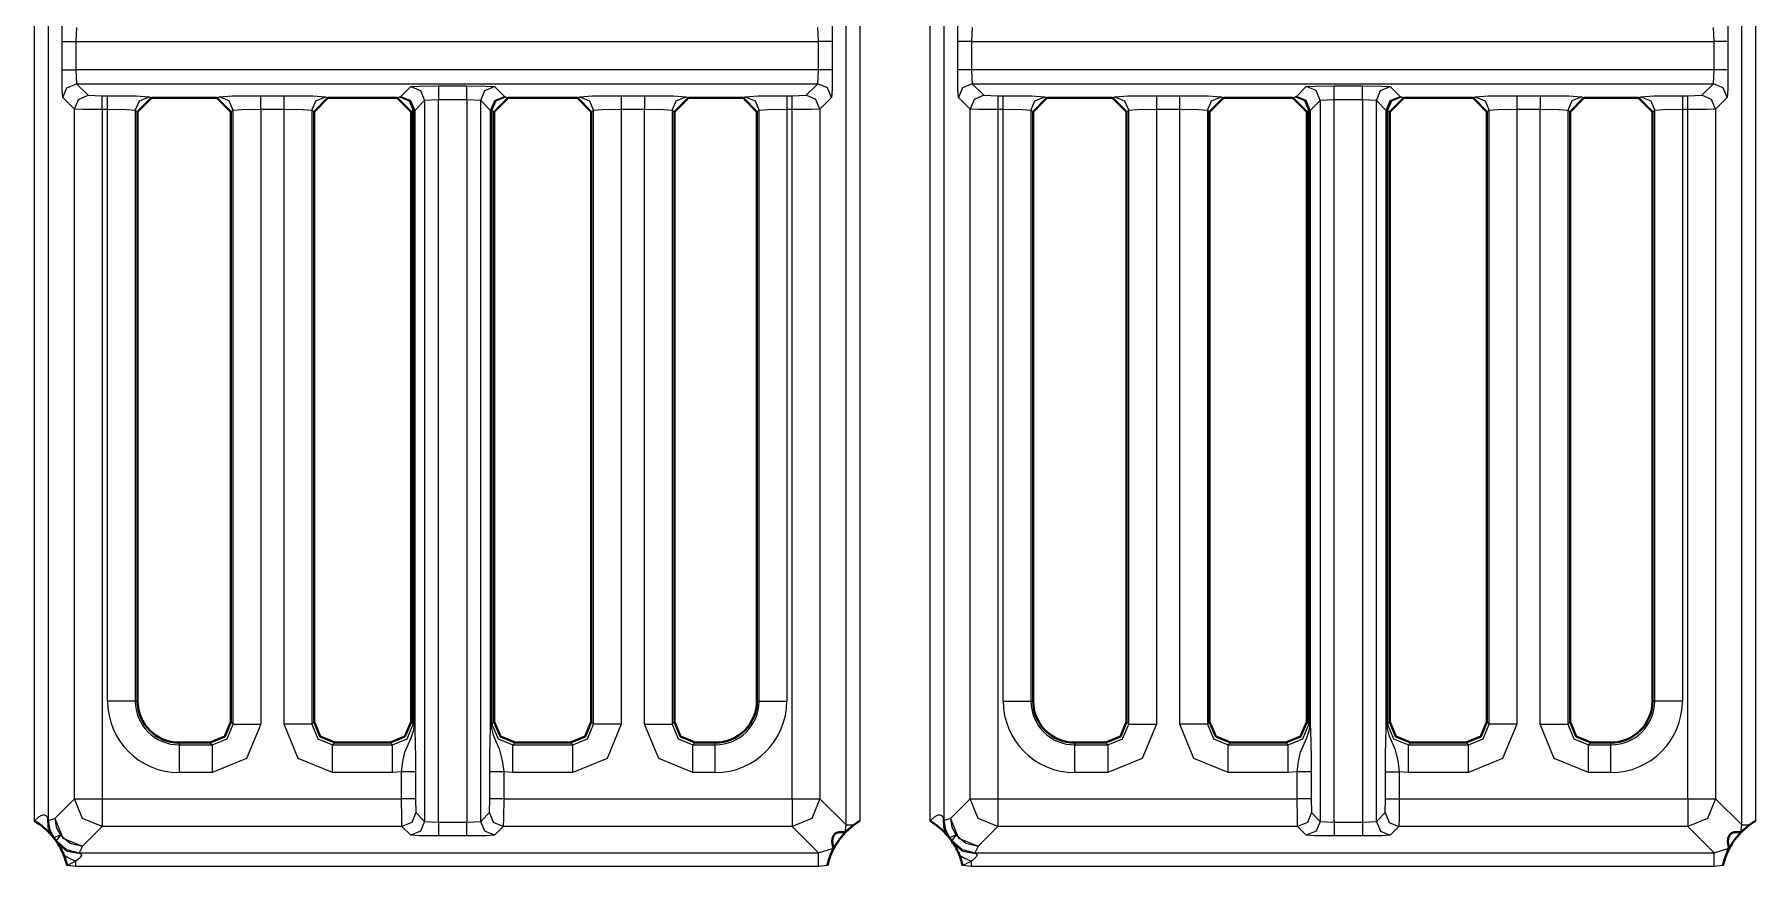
# Model space of a CAD drawing. Header units: millimetres. Extents: x 0 to 2941, y -405 to 1422.
# Drawn here: x 451.8 to 513.9, y 626.2 to 656.2 of the extents above; entities that cross this region are included whole.
import ezdxf

# ---------------------------------------------------------------- set-up
doc = ezdxf.new("R2010")
doc.units = ezdxf.units.MM
doc.layers.add('FINE', color=9, linetype='Continuous')
doc.layers.add('OUTLINE', color=7, linetype='Continuous')

msp = doc.modelspace()

# ---------------------------------------------------------------- linework, layer by layer
at = {"layer": 'FINE', "lineweight": 9}
for p, q in [((452.28, 682.428), (452.28, 627.86)), ((481.054, 627.703), (481.054, 682.428)), ((481.553, 682.428), (481.553, 627.848)), ((484.08, 627.848), (484.08, 682.428)), ((513.354, 627.703), (513.354, 682.428)), ((513.853, 682.428), (513.853, 627.848)), ((485.603, 656.453), (485.578, 655.953)), ((512.356, 655.953), (512.33, 656.453)), ((452.778, 654.927), (452.778, 655.953)), ((480.055, 654.927), (480.055, 655.953)), ((480.555, 655.953), (480.555, 654.927)), ((485.078, 654.927), (485.078, 655.953)), ((485.578, 655.953), (512.356, 655.953)), ((485.578, 655.953), (485.578, 654.927)), ((512.356, 654.927), (512.356, 655.953)), ((512.855, 655.953), (512.855, 654.927)), ((480.055, 654.927), (453.278, 654.927)), ((453.278, 654.927), (453.303, 654.428)), ((480.03, 654.428), (480.055, 654.927)), ((512.356, 654.927), (485.578, 654.927)), ((485.578, 654.927), (485.603, 654.428)), ((512.33, 654.428), (512.356, 654.927)), ((453.303, 654.428), (453.723, 654.008)), ((453.303, 654.428), (480.03, 654.428)), ((464.994, 653.966), (465.351, 654.323)), ((479.61, 654.008), (480.03, 654.428)), ((485.603, 654.428), (486.023, 654.008)), ((485.603, 654.428), (512.33, 654.428)), ((497.294, 653.966), (497.651, 654.323)), ((498.651, 654.348), (499.676, 654.348)), ((500.676, 654.323), (501.033, 653.966)), ((511.91, 654.008), (512.33, 654.428)), ((453.223, 653.508), (452.803, 653.928)), ((453.723, 654.008), (454.223, 653.995)), ((454.223, 653.995), (454.419, 653.995)), ((455.916, 653.958), (455.999, 653.917)), ((458.364, 653.917), (458.446, 653.958)), ((459.943, 653.995), (460.784, 653.995)), ((462.282, 653.958), (462.364, 653.917)), ((464.863, 653.917), (464.946, 653.958)), ((464.946, 653.958), (464.994, 653.966)), ((466.351, 653.849), (465.851, 653.823)), ((465.851, 653.823), (465.851, 627.831)), ((466.351, 627.806), (466.351, 653.849)), ((467.376, 653.849), (466.351, 653.849)), ((467.876, 627.831), (467.876, 653.823)), ((468.733, 653.966), (468.782, 653.958)), ((468.782, 653.958), (468.864, 653.917)), ((471.364, 653.917), (471.446, 653.958)), ((475.282, 653.958), (475.364, 653.917)), ((477.335, 653.917), (477.417, 653.958)), ((478.915, 653.995), (479.11, 653.995)), ((479.11, 653.995), (479.61, 654.008)), ((485.523, 653.508), (485.103, 653.928)), ((486.023, 654.008), (486.523, 653.995)), ((486.523, 653.995), (486.719, 653.995)), ((488.216, 653.958), (488.298, 653.917)), ((490.663, 653.917), (490.746, 653.958)), ((492.244, 653.995), (493.084, 653.995)), ((494.581, 653.958), (494.664, 653.917)), ((497.164, 653.917), (497.245, 653.958)), ((497.245, 653.958), (497.294, 653.966)), ((498.651, 653.849), (498.151, 653.823)), ((498.151, 653.823), (498.151, 627.831)), ((498.651, 627.806), (498.651, 653.849)), ((499.676, 653.849), (498.651, 653.849)), ((500.176, 653.823), (499.676, 653.849)), ((500.176, 627.831), (500.176, 653.823)), ((501.033, 653.966), (501.081, 653.958)), ((501.081, 653.958), (501.164, 653.917)), ((503.664, 653.917), (503.746, 653.958)), ((505.244, 653.995), (506.084, 653.995)), ((507.581, 653.958), (507.664, 653.917)), ((509.635, 653.917), (509.717, 653.958)), ((511.215, 653.995), (511.41, 653.995)), ((511.41, 653.995), (511.91, 654.008)), ((453.223, 628.646), (453.223, 653.508)), ((454.223, 653.495), (454.223, 628.646)), ((458.945, 653.458), (458.864, 653.417)), ((458.945, 631.34), (458.945, 653.458)), ((460.784, 653.495), (459.943, 653.495)), ((459.943, 653.495), (459.943, 631.34)), ((460.784, 631.34), (460.784, 653.495)), ((461.864, 653.417), (461.782, 653.458)), ((461.782, 653.458), (461.782, 631.34)), ((465.445, 653.458), (465.364, 653.417)), ((465.477, 653.466), (465.445, 653.458)), ((465.445, 631.34), (465.445, 653.458)), ((465.477, 631.34), (465.477, 653.466)), ((468.25, 653.466), (468.25, 631.34)), ((468.282, 653.458), (468.25, 653.466)), ((468.364, 653.417), (468.282, 653.458)), ((468.282, 653.458), (468.282, 631.34)), ((471.945, 653.458), (471.864, 653.417)), ((471.945, 631.34), (471.945, 653.458)), ((472.943, 653.495), (472.943, 631.34)), ((474.782, 653.458), (474.782, 631.34)), ((474.864, 653.417), (474.782, 653.458)), ((477.916, 653.458), (477.835, 653.417)), ((477.916, 632.172), (477.916, 653.458)), ((485.523, 628.646), (485.523, 653.508)), ((486.719, 632.172), (486.719, 653.495)), ((487.799, 653.417), (487.717, 653.458)), ((487.717, 653.458), (487.717, 632.172)), ((491.245, 653.458), (491.164, 653.417)), ((491.245, 631.34), (491.245, 653.458)), ((493.084, 653.495), (492.244, 653.495)), ((493.084, 631.34), (493.084, 653.495)), ((497.745, 653.458), (497.664, 653.417)), ((497.777, 653.466), (497.745, 653.458)), ((497.745, 631.34), (497.745, 653.458)), ((497.777, 631.34), (497.777, 653.466)), ((500.55, 653.466), (500.55, 631.34)), ((500.582, 653.458), (500.55, 653.466)), ((500.663, 653.417), (500.582, 653.458)), ((500.582, 653.458), (500.582, 631.34)), ((506.084, 653.495), (505.244, 653.495)), ((505.244, 653.495), (505.244, 631.34)), ((506.084, 631.34), (506.084, 653.495)), ((507.082, 653.458), (507.082, 631.34)), ((507.164, 653.417), (507.082, 653.458)), ((510.216, 653.458), (510.135, 653.417)), ((510.216, 632.172), (510.216, 653.458)), ((511.215, 653.495), (511.215, 632.172)), ((512.41, 653.508), (512.41, 628.646)), ((477.835, 632.172), (477.916, 632.172)), ((487.717, 632.172), (487.799, 632.172)), ((510.135, 632.172), (510.216, 632.172)), ((458.864, 631.421), (458.945, 631.34)), ((461.782, 631.34), (461.864, 631.421)), ((465.364, 631.421), (465.445, 631.34)), ((468.282, 631.34), (468.364, 631.421)), ((471.864, 631.421), (471.945, 631.34)), ((474.782, 631.34), (474.864, 631.421)), ((491.164, 631.421), (491.245, 631.34)), ((494.082, 631.34), (494.163, 631.421)), ((497.664, 631.421), (497.745, 631.34)), ((500.582, 631.34), (500.663, 631.421)), ((504.164, 631.421), (504.245, 631.34)), ((507.082, 631.34), (507.164, 631.421)), ((456.998, 630.672), (456.998, 630.591)), ((458.196, 630.591), (458.115, 630.672)), ((462.612, 630.672), (462.531, 630.591)), ((464.696, 630.591), (464.615, 630.672)), ((469.113, 630.672), (469.031, 630.591)), ((471.196, 630.591), (471.115, 630.672)), ((476.335, 630.591), (476.335, 630.672)), ((489.299, 630.672), (489.299, 630.591)), ((490.496, 630.591), (490.415, 630.672)), ((494.913, 630.672), (494.831, 630.591)), ((496.996, 630.591), (496.915, 630.672)), ((507.913, 630.672), (507.831, 630.591)), ((508.635, 630.591), (508.635, 630.672)), ((456.998, 630.591), (458.196, 630.591)), ((462.531, 630.591), (464.696, 630.591)), ((469.031, 630.591), (471.196, 630.591)), ((489.299, 630.591), (490.496, 630.591)), ((494.831, 630.591), (496.996, 630.591)), ((507.831, 630.591), (508.635, 630.591)), ((458.196, 629.592), (456.998, 629.592)), ((464.696, 629.592), (462.531, 629.592)), ((465.023, 629.623), (464.696, 629.592)), ((465.023, 628.646), (465.023, 629.623)), ((465.523, 629.623), (465.523, 628.646)), ((468.204, 628.646), (468.204, 629.623)), ((469.031, 629.592), (468.704, 629.623)), ((471.196, 629.592), (469.031, 629.592)), ((476.335, 629.592), (475.531, 629.592)), ((490.496, 629.592), (489.299, 629.592)), ((496.996, 629.592), (494.831, 629.592)), ((497.323, 629.623), (496.996, 629.592)), ((500.504, 628.646), (500.504, 629.623)), ((501.331, 629.592), (501.004, 629.623)), ((503.496, 629.592), (501.331, 629.592)), ((508.635, 629.592), (507.831, 629.592)), ((452.517, 627.94), (453.223, 628.646)), ((454.223, 628.646), (465.023, 628.646)), ((465.523, 628.646), (465.536, 628.147)), ((468.192, 628.147), (468.204, 628.646)), ((484.817, 627.94), (485.523, 628.646)), ((500.491, 628.147), (500.504, 628.646)), ((512.41, 628.646), (513.354, 627.703)), ((454.223, 627.647), (453.516, 626.94)), ((465.036, 627.647), (454.223, 627.647)), ((465.351, 627.332), (465.036, 627.647)), ((465.536, 628.147), (465.851, 627.831)), ((465.851, 627.831), (466.351, 627.806)), ((466.351, 627.806), (467.376, 627.806)), ((467.376, 627.806), (467.876, 627.831)), ((467.876, 627.831), (468.192, 628.147)), ((468.691, 627.647), (468.376, 627.332)), ((479.11, 627.647), (468.691, 627.647)), ((481.021, 627.448), (481.054, 627.703)), ((486.523, 627.647), (485.816, 626.94)), ((497.336, 627.647), (486.523, 627.647)), ((497.651, 627.332), (497.336, 627.647)), ((497.835, 628.147), (498.151, 627.831)), ((500.176, 627.831), (500.491, 628.147)), ((513.321, 627.448), (513.354, 627.703)), ((467.376, 627.306), (466.351, 627.306)), ((499.676, 627.306), (498.651, 627.306)), ((480.054, 626.703), (480.593, 626.861)), ((512.354, 626.703), (512.893, 626.861)), ((485.579, 626.203), (485.256, 626.239)), ((512.354, 626.203), (485.579, 626.203)), ((512.677, 626.239), (512.354, 626.203))]:
    msp.add_line(p, q, dxfattribs=at)
for points in [[(451.78, 627.848), (451.78, 682.428), (451.968, 683.155)], [(485.523, 681.484), (484.579, 682.428), (484.579, 627.86)], [(452.778, 655.953), (452.785, 656.651), (452.803, 656.953)], [(480.53, 656.953), (480.548, 656.651), (480.555, 655.953)], [(485.078, 655.953), (485.085, 656.651), (485.103, 656.953)], [(512.83, 656.953), (512.848, 656.651), (512.855, 655.953)], [(453.278, 655.953), (480.055, 655.953), (480.03, 656.453)], [(453.303, 656.453), (453.278, 655.953), (453.278, 654.927)], [(452.778, 655.953), (452.929, 655.953), (453.278, 655.953)], [(480.555, 655.953), (480.404, 655.953), (480.055, 655.953)], [(485.578, 655.953), (485.229, 655.953), (485.078, 655.953)], [(512.855, 655.953), (512.704, 655.953), (512.356, 655.953)], [(452.778, 654.927), (452.929, 654.927), (453.278, 654.927)], [(452.803, 653.928), (452.785, 654.23), (452.778, 654.927)], [(480.555, 654.927), (480.404, 654.927), (480.055, 654.927)], [(480.555, 654.927), (480.548, 654.23), (480.53, 653.928)], [(485.578, 654.927), (485.229, 654.927), (485.078, 654.927)], [(485.103, 653.928), (485.085, 654.23), (485.078, 654.927)], [(512.855, 654.927), (512.704, 654.927), (512.356, 654.927)], [(512.855, 654.927), (512.848, 654.23), (512.83, 653.928), (512.41, 653.508)], [(452.803, 653.928), (452.95, 654.281), (453.303, 654.428)], [(465.351, 654.323), (465.653, 654.341), (466.351, 654.348)], [(465.351, 654.323), (465.704, 654.177), (465.851, 653.823)], [(466.351, 654.348), (466.351, 654.197), (466.351, 653.849)], [(466.351, 654.348), (467.376, 654.348), (468.074, 654.341), (468.376, 654.323), (468.733, 653.966)], [(467.376, 653.849), (467.376, 654.197), (467.376, 654.348)], [(467.876, 653.823), (468.023, 654.177), (468.376, 654.323)], [(480.53, 653.928), (480.383, 654.281), (480.03, 654.428)], [(485.603, 654.428), (485.25, 654.281), (485.103, 653.928)], [(497.651, 654.323), (497.953, 654.341), (498.651, 654.348)], [(498.151, 653.823), (498.004, 654.177), (497.651, 654.323)], [(498.651, 653.849), (498.651, 654.197), (498.651, 654.348)], [(499.676, 653.849), (499.676, 654.197), (499.676, 654.348)], [(499.676, 654.348), (500.374, 654.341), (500.676, 654.323)], [(500.176, 653.823), (500.323, 654.177), (500.676, 654.323)], [(512.83, 653.928), (512.683, 654.281), (512.33, 654.428)], [(453.223, 653.508), (453.37, 653.861), (453.723, 654.008)], [(454.223, 653.495), (454.223, 653.844), (454.223, 653.995)], [(454.419, 653.495), (454.419, 653.844), (454.419, 653.995)], [(454.419, 653.995), (455.451, 653.984), (455.916, 653.958)], [(455.417, 653.458), (455.564, 653.811), (455.916, 653.958)], [(458.446, 653.958), (458.911, 653.984), (459.943, 653.995)], [(458.945, 653.458), (458.798, 653.811), (458.446, 653.958)], [(459.943, 653.495), (459.943, 653.844), (459.943, 653.995)], [(460.784, 653.495), (460.784, 653.844), (460.784, 653.995)], [(460.784, 653.995), (461.816, 653.984), (462.282, 653.958)], [(461.782, 653.458), (461.929, 653.811), (462.282, 653.958)], [(464.946, 653.958), (465.298, 653.811), (465.445, 653.458)], [(464.994, 653.966), (465.334, 653.818), (465.477, 653.466)], [(464.994, 653.966), (465.347, 653.819), (465.494, 653.466)], [(465.851, 653.823), (465.494, 653.466), (465.494, 631.34)], [(467.876, 653.823), (467.376, 653.849), (467.376, 627.806)], [(468.233, 631.34), (468.233, 653.466), (467.876, 653.823)], [(468.233, 653.466), (468.38, 653.819), (468.733, 653.966)], [(468.25, 653.466), (468.393, 653.818), (468.733, 653.966)], [(468.282, 653.458), (468.429, 653.811), (468.782, 653.958)], [(471.446, 653.958), (471.911, 653.984), (472.943, 653.995)], [(471.446, 653.958), (471.798, 653.811), (471.945, 653.458)], [(472.943, 653.995), (472.943, 653.844), (472.943, 653.495)], [(472.943, 653.995), (473.784, 653.995), (474.816, 653.984), (475.282, 653.958)], [(473.784, 653.995), (473.784, 653.844), (473.784, 653.495)], [(474.782, 653.458), (474.929, 653.811), (475.282, 653.958)], [(477.417, 653.958), (477.882, 653.984), (478.915, 653.995)], [(477.417, 653.958), (477.769, 653.811), (477.916, 653.458)], [(478.915, 653.995), (478.915, 653.844), (478.915, 653.495)], [(479.11, 653.495), (479.11, 653.844), (479.11, 653.995)], [(480.11, 653.508), (479.963, 653.861), (479.61, 654.008)], [(480.53, 653.928), (480.11, 653.508), (480.11, 628.646), (481.054, 627.703)], [(486.023, 654.008), (485.67, 653.861), (485.523, 653.508)], [(486.523, 653.995), (486.523, 653.844), (486.523, 653.495)], [(486.719, 653.495), (486.719, 653.844), (486.719, 653.995)], [(486.719, 653.995), (487.751, 653.984), (488.216, 653.958)], [(487.717, 653.458), (487.864, 653.811), (488.216, 653.958)], [(490.746, 653.958), (491.211, 653.984), (492.244, 653.995)], [(490.746, 653.958), (491.098, 653.811), (491.245, 653.458)], [(492.244, 653.995), (492.244, 653.844), (492.244, 653.495)], [(493.084, 653.495), (493.084, 653.844), (493.084, 653.995)], [(493.084, 653.995), (494.116, 653.984), (494.581, 653.958)], [(494.082, 653.458), (494.229, 653.811), (494.581, 653.958)], [(497.745, 653.458), (497.598, 653.811), (497.245, 653.958)], [(497.794, 653.466), (497.647, 653.819), (497.294, 653.966)], [(497.777, 653.466), (497.634, 653.818), (497.294, 653.966)], [(498.151, 653.823), (497.794, 653.466), (497.794, 631.34)], [(499.676, 653.849), (499.676, 627.806), (500.176, 627.831)], [(500.534, 631.34), (500.534, 653.466), (500.176, 653.823)], [(500.534, 653.466), (500.68, 653.819), (501.033, 653.966)], [(500.55, 653.466), (500.693, 653.818), (501.033, 653.966)], [(500.582, 653.458), (500.729, 653.811), (501.081, 653.958)], [(503.746, 653.958), (504.211, 653.984), (505.244, 653.995)], [(503.746, 653.958), (504.098, 653.811), (504.245, 653.458)], [(505.244, 653.995), (505.244, 653.844), (505.244, 653.495)], [(506.084, 653.995), (506.084, 653.844), (506.084, 653.495)], [(506.084, 653.995), (507.116, 653.984), (507.581, 653.958)], [(507.581, 653.958), (507.229, 653.811), (507.082, 653.458)], [(509.717, 653.958), (510.182, 653.984), (511.215, 653.995)], [(509.717, 653.958), (510.07, 653.811), (510.216, 653.458)], [(511.215, 653.995), (511.215, 653.844), (511.215, 653.495)], [(511.41, 653.495), (511.41, 653.844), (511.41, 653.995)], [(512.41, 653.508), (512.263, 653.861), (511.91, 654.008)], [(454.223, 653.495), (453.525, 653.499), (453.223, 653.508)], [(454.419, 632.172), (454.419, 653.495), (454.223, 653.495)], [(455.417, 653.458), (455.107, 653.484), (454.419, 653.495)], [(455.498, 653.417), (455.417, 653.458), (455.417, 632.172), (455.498, 632.172)], [(459.943, 653.495), (459.255, 653.484), (458.945, 653.458)], [(461.782, 653.458), (461.472, 653.484), (460.784, 653.495)], [(465.494, 653.466), (465.489, 653.466), (465.477, 653.466)], [(468.25, 653.466), (468.238, 653.466), (468.233, 653.466)], [(472.943, 653.495), (472.255, 653.484), (471.945, 653.458)], [(473.784, 631.34), (473.784, 653.495), (472.943, 653.495)], [(474.782, 653.458), (474.472, 653.484), (473.784, 653.495)], [(478.915, 653.495), (478.226, 653.484), (477.916, 653.458)], [(479.11, 628.646), (479.11, 653.495), (478.915, 653.495), (478.915, 632.172)], [(480.11, 653.508), (479.808, 653.499), (479.11, 653.495)], [(486.523, 653.495), (485.825, 653.499), (485.523, 653.508)], [(486.719, 653.495), (486.523, 653.495), (486.523, 628.646), (497.323, 628.646), (497.323, 629.623)], [(487.717, 653.458), (487.407, 653.484), (486.719, 653.495)], [(492.244, 653.495), (492.244, 631.34), (491.732, 630.104), (490.496, 629.592)], [(492.244, 653.495), (491.555, 653.484), (491.245, 653.458)], [(494.082, 653.458), (493.772, 653.484), (493.084, 653.495)], [(494.163, 653.417), (494.082, 653.458), (494.082, 631.34)], [(497.794, 653.466), (497.789, 653.466), (497.777, 653.466)], [(500.55, 653.466), (500.538, 653.466), (500.534, 653.466)], [(504.245, 631.34), (504.245, 653.458), (504.164, 653.417)], [(505.244, 653.495), (504.555, 653.484), (504.245, 653.458)], [(507.082, 653.458), (506.772, 653.484), (506.084, 653.495)], [(511.215, 653.495), (510.526, 653.484), (510.216, 653.458)], [(511.41, 628.646), (511.41, 653.495), (511.215, 653.495)], [(512.41, 653.508), (512.108, 653.499), (511.41, 653.495)], [(455.417, 632.172), (455.107, 632.172), (454.419, 632.172)], [(477.916, 632.172), (478.226, 632.172), (478.915, 632.172)], [(486.719, 632.172), (487.407, 632.172), (487.717, 632.172)], [(511.215, 632.172), (510.526, 632.172), (510.216, 632.172)], [(458.196, 630.591), (458.727, 630.809), (458.945, 631.34)], [(459.943, 631.34), (459.432, 630.104), (458.196, 629.592)], [(458.945, 631.34), (459.255, 631.34), (459.943, 631.34)], [(461.782, 631.34), (461.472, 631.34), (460.784, 631.34)], [(462.531, 629.592), (461.295, 630.104), (460.784, 631.34)], [(461.782, 631.34), (462, 630.809), (462.531, 630.591)], [(464.696, 630.591), (465.227, 630.809), (465.445, 631.34)], [(465.023, 629.623), (465.066, 629.987), (465.144, 630.33), (465.369, 630.848), (465.42, 630.985), (465.449, 631.092), (465.472, 631.237), (465.477, 631.307), (465.477, 631.34)], [(465.477, 631.34), (465.456, 631.34), (465.445, 631.34)], [(465.494, 631.34), (465.489, 631.34), (465.477, 631.34)], [(465.494, 631.34), (465.494, 631.327), (465.494, 631.3), (465.495, 631.241), (465.497, 631.192), (465.499, 631.117), (465.514, 630.624), (465.52, 630.153), (465.523, 629.623)], [(468.204, 629.623), (468.207, 630.215), (468.217, 630.763), (468.23, 631.171), (468.233, 631.279), (468.233, 631.313), (468.233, 631.34)], [(468.25, 631.34), (468.238, 631.34), (468.233, 631.34)], [(468.282, 631.34), (468.271, 631.34), (468.25, 631.34)], [(468.25, 631.34), (468.252, 631.269), (468.261, 631.183), (468.321, 630.943), (468.543, 630.444), (468.654, 630.03), (468.704, 629.623)], [(468.282, 631.34), (468.5, 630.809), (469.031, 630.591)], [(471.196, 630.591), (471.727, 630.809), (471.945, 631.34)], [(472.943, 631.34), (472.432, 630.104), (471.196, 629.592)], [(472.943, 631.34), (472.255, 631.34), (471.945, 631.34)], [(473.784, 631.34), (474.472, 631.34), (474.782, 631.34)], [(475.531, 629.592), (474.295, 630.104), (473.784, 631.34)], [(474.782, 631.34), (475, 630.809), (475.531, 630.591)], [(490.496, 630.591), (491.027, 630.809), (491.245, 631.34)], [(491.245, 631.34), (491.555, 631.34), (492.244, 631.34)], [(494.082, 631.34), (493.772, 631.34), (493.084, 631.34)], [(494.831, 629.592), (493.595, 630.104), (493.084, 631.34)], [(494.082, 631.34), (494.3, 630.809), (494.831, 630.591)], [(496.996, 630.591), (497.527, 630.809), (497.745, 631.34)], [(497.323, 629.623), (497.366, 629.987), (497.444, 630.33), (497.669, 630.848), (497.72, 630.985), (497.749, 631.092), (497.772, 631.237), (497.776, 631.307), (497.777, 631.34), (497.756, 631.34), (497.745, 631.34)], [(497.794, 631.34), (497.789, 631.34), (497.777, 631.34)], [(497.794, 631.34), (497.794, 631.327), (497.794, 631.3), (497.795, 631.241), (497.797, 631.192), (497.799, 631.117), (497.814, 630.624), (497.82, 630.153), (497.823, 629.623)], [(500.504, 629.623), (500.507, 630.215), (500.517, 630.763), (500.53, 631.171), (500.533, 631.279), (500.533, 631.313), (500.534, 631.34)], [(500.534, 631.34), (500.538, 631.34), (500.55, 631.34)], [(500.582, 631.34), (500.572, 631.34), (500.55, 631.34), (500.552, 631.269), (500.561, 631.183), (500.621, 630.943), (500.843, 630.444), (500.954, 630.03), (501.004, 629.623)], [(500.582, 631.34), (500.8, 630.809), (501.331, 630.591)], [(503.496, 630.591), (504.027, 630.809), (504.245, 631.34)], [(505.244, 631.34), (504.732, 630.104), (503.496, 629.592)], [(505.244, 631.34), (504.555, 631.34), (504.245, 631.34)], [(506.084, 631.34), (506.772, 631.34), (507.082, 631.34)], [(507.831, 629.592), (506.595, 630.104), (506.084, 631.34)], [(507.082, 631.34), (507.3, 630.809), (507.831, 630.591)], [(475.613, 630.672), (475.531, 630.591), (476.335, 630.591)], [(501.412, 630.672), (501.331, 630.591), (503.496, 630.591), (503.415, 630.672)], [(456.998, 630.591), (456.998, 630.281), (456.998, 629.592)], [(458.196, 630.591), (458.196, 630.281), (458.196, 629.592)], [(462.531, 629.592), (462.531, 630.281), (462.531, 630.591)], [(464.696, 629.592), (464.696, 630.281), (464.696, 630.591)], [(469.031, 629.592), (469.031, 630.281), (469.031, 630.591)], [(471.196, 629.592), (471.196, 630.281), (471.196, 630.591)], [(475.531, 629.592), (475.531, 630.281), (475.531, 630.591)], [(476.335, 629.592), (476.335, 630.281), (476.335, 630.591)], [(489.299, 629.592), (489.299, 630.281), (489.299, 630.591)], [(490.496, 630.591), (490.496, 630.281), (490.496, 629.592)], [(494.831, 629.592), (494.831, 630.281), (494.831, 630.591)], [(496.996, 629.592), (496.996, 630.281), (496.996, 630.591)], [(501.331, 629.592), (501.331, 630.281), (501.331, 630.591)], [(503.496, 629.592), (503.496, 630.281), (503.496, 630.591)], [(507.831, 629.592), (507.831, 630.281), (507.831, 630.591)], [(508.635, 629.592), (508.635, 630.281), (508.635, 630.591)], [(465.523, 629.623), (465.372, 629.623), (465.023, 629.623)], [(468.704, 629.623), (468.355, 629.623), (468.204, 629.623)], [(468.704, 629.623), (468.704, 628.646), (479.11, 628.646)], [(497.823, 629.623), (497.672, 629.623), (497.323, 629.623)], [(497.823, 629.623), (497.823, 628.646), (497.835, 628.147)], [(500.504, 629.623), (500.655, 629.623), (501.004, 629.623)], [(501.004, 629.623), (501.004, 628.646), (511.41, 628.646)], [(453.223, 628.646), (453.525, 628.646), (454.223, 628.646)], [(454.223, 627.647), (453.516, 627.94), (453.223, 628.646)], [(454.223, 628.646), (454.223, 627.949), (454.223, 627.647)], [(465.523, 628.646), (465.372, 628.646), (465.023, 628.646)], [(465.036, 627.647), (465.027, 627.949), (465.023, 628.646)], [(468.704, 628.646), (468.355, 628.646), (468.204, 628.646)], [(468.704, 628.646), (468.7, 627.949), (468.691, 627.647)], [(479.11, 628.646), (479.11, 627.949), (479.11, 627.647)], [(479.11, 628.646), (479.808, 628.646), (480.11, 628.646)], [(480.11, 628.646), (479.817, 627.94), (479.11, 627.647)], [(485.523, 628.646), (485.825, 628.646), (486.523, 628.646)], [(486.523, 627.647), (485.816, 627.94), (485.523, 628.646)], [(486.523, 628.646), (486.523, 627.949), (486.523, 627.647)], [(497.823, 628.646), (497.672, 628.646), (497.323, 628.646)], [(497.336, 627.647), (497.327, 627.949), (497.323, 628.646)], [(500.504, 628.646), (500.655, 628.646), (501.004, 628.646)], [(501.004, 628.646), (501, 627.949), (500.991, 627.647)], [(511.41, 628.646), (511.41, 627.949), (511.41, 627.647)], [(511.41, 628.646), (512.108, 628.646), (512.41, 628.646)], [(512.41, 628.646), (512.117, 627.94), (511.41, 627.647)], [(451.78, 627.848), (451.788, 627.857), (451.942, 627.996), (452.021, 628.046), (452.091, 628.07), (452.145, 628.071), (452.195, 628.047), (452.223, 628.014), (452.248, 627.955)], [(452.248, 627.955), (452.26, 627.918), (452.271, 627.881), (452.278, 627.862), (452.28, 627.86)], [(452.248, 627.955), (452.269, 627.607), (452.422, 627.308)], [(452.28, 627.86), (452.463, 627.922), (452.517, 627.94)], [(452.28, 627.86), (452.334, 627.533), (452.493, 627.242)], [(452.517, 627.94), (452.568, 627.624), (452.717, 627.34)], [(452.517, 627.94), (452.81, 627.233), (453.516, 626.94)], [(453.395, 626.703), (480.054, 626.703), (479.11, 627.647)], [(465.536, 628.147), (465.389, 627.793), (465.036, 627.647)], [(465.851, 627.831), (465.704, 627.478), (465.351, 627.332)], [(466.351, 627.806), (466.351, 627.457), (466.351, 627.306)], [(467.376, 627.306), (467.376, 627.457), (467.376, 627.806)], [(468.376, 627.332), (468.023, 627.478), (467.876, 627.831)], [(468.691, 627.647), (468.338, 627.793), (468.192, 628.147)], [(481.054, 627.703), (481.132, 627.703), (481.331, 627.703)], [(484.08, 627.848), (484.088, 627.857), (484.242, 627.996), (484.321, 628.046), (484.391, 628.07), (484.445, 628.071), (484.495, 628.047), (484.523, 628.014), (484.548, 627.955)], [(484.548, 627.955), (484.56, 627.918), (484.571, 627.881), (484.578, 627.862), (484.579, 627.86)], [(484.548, 627.955), (484.569, 627.607), (484.722, 627.308)], [(484.579, 627.86), (484.764, 627.922), (484.817, 627.94)], [(484.579, 627.86), (484.634, 627.533), (484.793, 627.242)], [(484.817, 627.94), (484.868, 627.624), (485.017, 627.34), (485.369, 627.046), (485.816, 626.94)], [(484.817, 627.94), (485.11, 627.233), (485.816, 626.94)], [(485.695, 626.703), (512.354, 626.703), (511.41, 627.647), (500.991, 627.647), (500.676, 627.332)], [(497.835, 628.147), (497.689, 627.793), (497.336, 627.647)], [(498.151, 627.831), (498.004, 627.478), (497.651, 627.332)], [(498.151, 627.831), (498.651, 627.806), (499.676, 627.806)], [(498.651, 627.806), (498.651, 627.457), (498.651, 627.306)], [(499.676, 627.806), (499.676, 627.457), (499.676, 627.306)], [(500.176, 627.831), (500.323, 627.478), (500.676, 627.332)], [(500.491, 628.147), (500.638, 627.793), (500.991, 627.647)], [(513.354, 627.703), (513.432, 627.703), (513.631, 627.703)], [(452.608, 627.06), (452.581, 627.113), (452.576, 627.13), (452.608, 627.176), (452.717, 627.34), (452.667, 627.319), (452.493, 627.242), (452.448, 627.282), (452.422, 627.308)], [(452.576, 627.13), (452.933, 626.816), (453.395, 626.703)], [(452.608, 627.06), (452.965, 626.757), (453.444, 626.672)], [(452.717, 627.34), (453.069, 627.046), (453.516, 626.94)], [(466.351, 627.306), (465.653, 627.314), (465.351, 627.332)], [(468.376, 627.332), (468.074, 627.314), (467.376, 627.306)], [(484.793, 627.242), (484.748, 627.282), (484.722, 627.308)], [(484.876, 627.13), (484.908, 627.176), (485.017, 627.34), (484.967, 627.319), (484.793, 627.242)], [(484.908, 627.06), (484.881, 627.113), (484.876, 627.13)], [(484.876, 627.13), (485.233, 626.816), (485.695, 626.703)], [(484.908, 627.06), (485.265, 626.757), (485.744, 626.672)], [(498.651, 627.306), (497.953, 627.314), (497.651, 627.332)], [(500.676, 627.332), (500.374, 627.314), (499.676, 627.306)], [(452.84, 626.614), (453.053, 626.497), (453.279, 626.398)], [(453.279, 626.203), (453.279, 626.303), (453.279, 626.398), (452.963, 626.242), (452.956, 626.239)], [(453.395, 626.703), (453.404, 626.696), (453.444, 626.672), (453.471, 626.644), (453.473, 626.606), (453.456, 626.568), (453.389, 626.489), (453.279, 626.398)], [(453.516, 626.94), (453.419, 626.749), (453.395, 626.703)], [(480.054, 626.203), (480.054, 626.552), (480.054, 626.703)], [(485.14, 626.614), (485.352, 626.497), (485.579, 626.398)], [(485.579, 626.398), (485.263, 626.242), (485.256, 626.239)], [(485.744, 626.672), (485.771, 626.644), (485.773, 626.606), (485.756, 626.568), (485.689, 626.489), (485.579, 626.398)], [(485.579, 626.203), (485.579, 626.303), (485.579, 626.398)], [(485.816, 626.94), (485.719, 626.749), (485.695, 626.703)], [(485.695, 626.703), (485.704, 626.696), (485.744, 626.672)], [(512.354, 626.203), (512.354, 626.552), (512.354, 626.703)], [(480.377, 626.239), (480.054, 626.203), (453.279, 626.203), (452.956, 626.239)]]:
    msp.add_lwpolyline(points, dxfattribs=at)
for points in [[(454.419, 632.172, 0.414204), (456.998, 629.592)], [(455.417, 632.172, 0.414214), (456.998, 630.591)], [(476.335, 630.591, 0.41419), (477.916, 632.172)], [(476.335, 629.592, 0.414209), (478.915, 632.172)], [(486.719, 632.172, 0.414204), (489.299, 629.592)], [(487.717, 632.172, 0.414214), (489.299, 630.591)], [(508.635, 630.591, 0.41419), (510.216, 632.172)], [(508.635, 629.592, 0.414209), (511.215, 632.172)]]:
    msp.add_lwpolyline(points, format="xyb", dxfattribs=at)
at = {"layer": 'OUTLINE', "lineweight": 40}
for p, q in [((455.999, 653.917), (455.498, 653.417)), ((455.999, 653.917), (458.364, 653.917)), ((458.864, 653.417), (458.364, 653.917)), ((462.364, 653.917), (461.864, 653.417)), ((462.364, 653.917), (464.863, 653.917)), ((465.364, 653.417), (464.863, 653.917)), ((468.864, 653.917), (468.364, 653.417)), ((468.864, 653.917), (471.364, 653.917)), ((471.864, 653.417), (471.364, 653.917)), ((475.364, 653.917), (474.864, 653.417)), ((475.364, 653.917), (477.335, 653.917)), ((477.835, 653.417), (477.335, 653.917)), ((488.298, 653.917), (487.799, 653.417)), ((488.298, 653.917), (490.663, 653.917)), ((491.164, 653.417), (490.663, 653.917)), ((494.664, 653.917), (494.163, 653.417)), ((494.664, 653.917), (497.164, 653.917)), ((497.664, 653.417), (497.164, 653.917)), ((501.164, 653.917), (500.663, 653.417)), ((501.164, 653.917), (503.664, 653.917)), ((504.164, 653.417), (503.664, 653.917)), ((507.664, 653.917), (507.164, 653.417)), ((507.664, 653.917), (509.635, 653.917)), ((510.135, 653.417), (509.635, 653.917)), ((455.498, 632.172), (455.498, 653.417)), ((458.864, 631.421), (458.864, 653.417)), ((461.864, 631.421), (461.864, 653.417)), ((465.364, 631.421), (465.364, 653.417)), ((468.364, 631.421), (468.364, 653.417)), ((471.864, 631.421), (471.864, 653.417)), ((474.864, 631.421), (474.864, 653.417)), ((477.835, 632.172), (477.835, 653.417)), ((487.799, 632.172), (487.799, 653.417)), ((491.164, 631.421), (491.164, 653.417)), ((494.163, 631.421), (494.163, 653.417)), ((497.664, 631.421), (497.664, 653.417)), ((500.663, 631.421), (500.663, 653.417)), ((504.164, 631.421), (504.164, 653.417)), ((507.164, 631.421), (507.164, 653.417)), ((510.135, 632.172), (510.135, 653.417)), ((456.998, 630.672), (458.115, 630.672)), ((462.612, 630.672), (464.615, 630.672)), ((469.113, 630.672), (471.115, 630.672)), ((475.613, 630.672), (476.335, 630.672)), ((489.299, 630.672), (490.415, 630.672)), ((494.913, 630.672), (496.915, 630.672)), ((507.913, 630.672), (508.635, 630.672)), ((481.553, 627.848), (481.331, 627.703)), ((513.853, 627.848), (513.631, 627.703))]:
    msp.add_line(p, q, dxfattribs=at)
for points in [[(455.499, 632.172, 0.414188), (456.998, 630.672)], [(476.335, 630.672, 0.414214), (477.835, 632.172)], [(487.799, 632.172, 0.414214), (489.299, 630.672)], [(508.635, 630.672, 0.414214), (510.135, 632.172)], [(452.422, 627.308, 0.084383), (451.78, 627.848)], [(481.553, 627.848, 0.207951), (480.377, 626.239)], [(484.722, 627.308, 0.084425), (484.08, 627.848)], [(513.853, 627.848, 0.207951), (512.677, 626.239)], [(452.608, 627.06, 0.031035), (452.422, 627.308)], [(452.84, 626.614, 0.050676), (452.608, 627.06)], [(484.908, 627.06, 0.030734), (484.722, 627.308)], [(485.14, 626.614, 0.050443), (484.908, 627.06)], [(452.956, 626.239, 0.039201), (452.84, 626.614)], [(485.256, 626.239, 0.039201), (485.14, 626.614)]]:
    msp.add_lwpolyline(points, format="xyb", dxfattribs=at)
for points in [[(458.115, 630.672), (458.644, 630.892), (458.864, 631.421)], [(461.864, 631.421), (462.083, 630.892), (462.612, 630.672)], [(464.615, 630.672), (465.144, 630.892), (465.364, 631.421)], [(468.364, 631.421), (468.583, 630.892), (469.113, 630.672)], [(471.115, 630.672), (471.644, 630.892), (471.864, 631.421)], [(474.864, 631.421), (475.083, 630.892), (475.613, 630.672)], [(490.415, 630.672), (490.944, 630.892), (491.164, 631.421)], [(494.163, 631.421), (494.383, 630.892), (494.913, 630.672)], [(496.915, 630.672), (497.444, 630.892), (497.664, 631.421)], [(500.663, 631.421), (500.883, 630.892), (501.412, 630.672)], [(501.412, 630.672), (503.415, 630.672), (503.944, 630.892), (504.164, 631.421)], [(507.164, 631.421), (507.383, 630.892), (507.913, 630.672)], [(481.331, 627.703), (481.16, 627.569), (481.069, 627.49), (481.032, 627.456), (481.021, 627.448)], [(513.631, 627.703), (513.46, 627.569), (513.369, 627.49), (513.332, 627.456), (513.321, 627.448)], [(480.593, 626.861), (480.574, 626.935), (480.552, 627.105), (480.562, 627.216), (480.597, 627.311), (480.607, 627.326), (480.611, 627.333), (480.613, 627.336), (480.615, 627.338), (480.617, 627.34), (480.618, 627.342), (480.62, 627.345), (480.623, 627.349), (480.631, 627.358), (480.648, 627.376), (480.688, 627.405), (480.785, 627.445), (481.02, 627.448)], [(512.893, 626.861), (512.874, 626.935), (512.852, 627.105), (512.862, 627.216), (512.897, 627.311), (512.907, 627.326), (512.911, 627.333), (512.913, 627.336), (512.915, 627.338), (512.917, 627.34), (512.918, 627.342), (512.92, 627.345), (512.923, 627.349), (512.931, 627.358), (512.948, 627.376), (512.988, 627.405), (513.085, 627.445), (513.32, 627.448)], [(480.593, 626.861), (480.586, 626.842), (480.557, 626.777), (480.489, 626.611), (480.417, 626.392), (480.377, 626.239)], [(512.893, 626.861), (512.886, 626.842), (512.857, 626.777), (512.789, 626.611), (512.717, 626.392), (512.677, 626.239)]]:
    msp.add_lwpolyline(points, dxfattribs=at)

doc.saveas('drawing.dxf')
